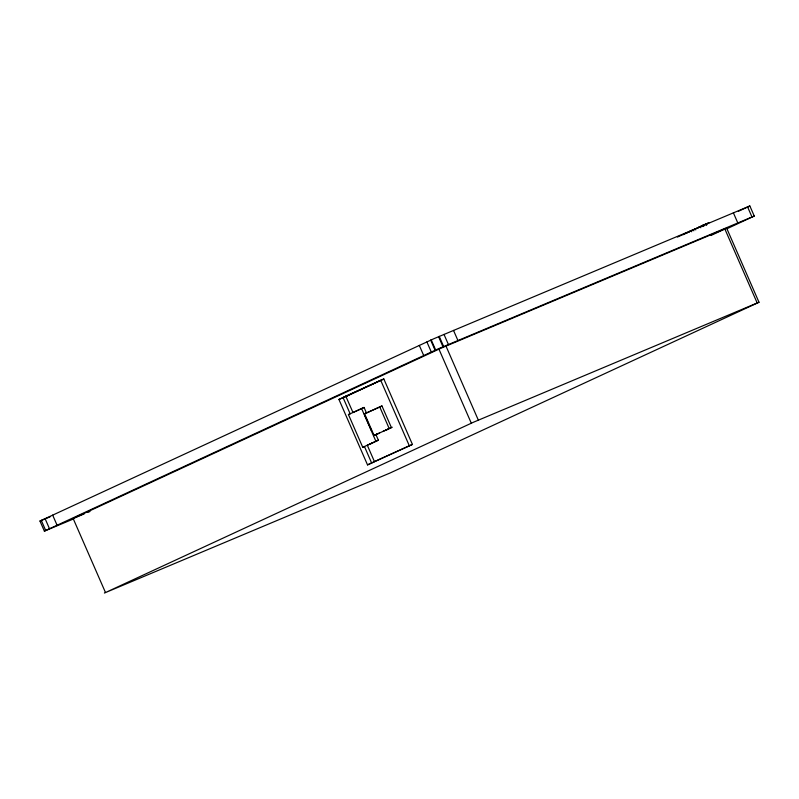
<?xml version="1.0" encoding="UTF-8"?>
<svg xmlns="http://www.w3.org/2000/svg" width="799" height="799" viewBox="0 0 799 799"><rect width="100%" height="100%" fill="white"/><g stroke="black" fill="none" stroke-linecap="round" stroke-linejoin="round"><path stroke-width="1.2" d="M73.548 518.921L44.394 531.125L39.95 521.028L433.937 338.686L749.842 205.952L754.256 216.05L726.94 228.744M44.364 531.125L438.341 348.783L754.256 216.05M759.02 302.222L473.388 422.262L104.389 593.048L390.052 473.008L759 302.262L726.661 228.154L710.88 235.505M690.726 230.991L691.225 230.671L691.704 231.78M692.463 230.232L693.332 229.693L693.812 230.801M749.782 206.002L738.366 211.316M699.175 227.286L699.924 226.936L698.855 227.375M338.936 399.46L345.867 396.174A190.092 3.316 -23.6 0 1 354.576 392.169L383.83 378.976L412.424 444.424L367.53 464.898L338.936 399.46L342.841 397.812M367.53 464.898L374.451 461.612A190.092 3.316 -23.6 0 1 383.16 457.607L412.424 444.424M726.661 228.154L441.028 348.194L72.06 518.98L84.235 513.897M677.382 237.073L687.5 232.529M688.269 232.119L693.332 229.693M694.211 229.283L695.28 228.794L695.759 229.902M697.317 227.935L705.647 224.129L706.126 225.248M683.005 234.636L708.963 222.751L706.236 223.88L706.725 224.998M343.81 397.363L380.704 380.294L409.298 445.732M345.967 396.504L383.83 378.976M371.615 462.931L364.464 446.571L362.746 447.29L348.444 414.571L364.074 407.45L366.491 413.003L364.604 413.792L374.052 435.415L377.508 433.957L376.988 434.207M362.746 447.29L378.366 440.169L375.939 434.616M369.647 444.274L372.733 442.846M345.787 396.214L353.008 412.534A190.092 3.316 -23.6 0 1 361.717 408.529L364.074 407.45M684.513 234.077L683.485 234.546M375.75 434.706L376.669 434.286M378.366 440.169L376.019 441.248A190.092 3.316 -23.6 0 0 367.31 445.253L374.451 461.612M364.194 413.982L381.952 405.962L391.4 427.585L383.011 431.39M373.642 435.605L392.289 427.225M379.565 433.048L375.16 434.946M385.927 430.132L388.044 429.163M381.952 405.962L365.722 413.333M701.912 226.017L699.744 226.966M705.647 224.129L702.381 225.508L702.86 226.616M701.312 225.997L703.35 225.138L703.839 226.247M706.396 223.86L707.105 223.57M697.347 228.045L698.056 227.755M685.162 233.468L687.34 232.559M689.028 231.85L691.205 230.931M50.177 516.793L39.99 521.028M348.654 395.125L343.021 397.493L350.172 413.852L348.444 414.571M87.68 512.449L89.977 511.49M747.554 206.851L751.969 216.948M733.382 212.814L737.787 222.911M724.813 228.894L757.172 302.961M700.363 226.656L700.853 227.765M453.512 330.396L457.927 340.494M443.994 334.401L448.409 344.489M445.972 346.047L478.331 420.114M443.645 346.496L439.24 336.399L438.601 336.659L442.956 346.786M438.941 349.133L471.3 423.2M431.24 339.895L435.645 349.992M430.681 340.154L435.095 350.252M426.886 341.912L431.3 351.999M419.305 345.418L423.71 355.515M379.725 406.871L389.173 428.494M364.694 415.12L369.168 425.358M370.167 427.635L371.655 431.051M361.577 408.499L375.87 441.218M73.118 518.441L105.478 592.508M52.654 515.105L57.069 525.203M45.074 518.611L49.478 528.708M41.278 520.369L45.683 530.466"/></g></svg>
